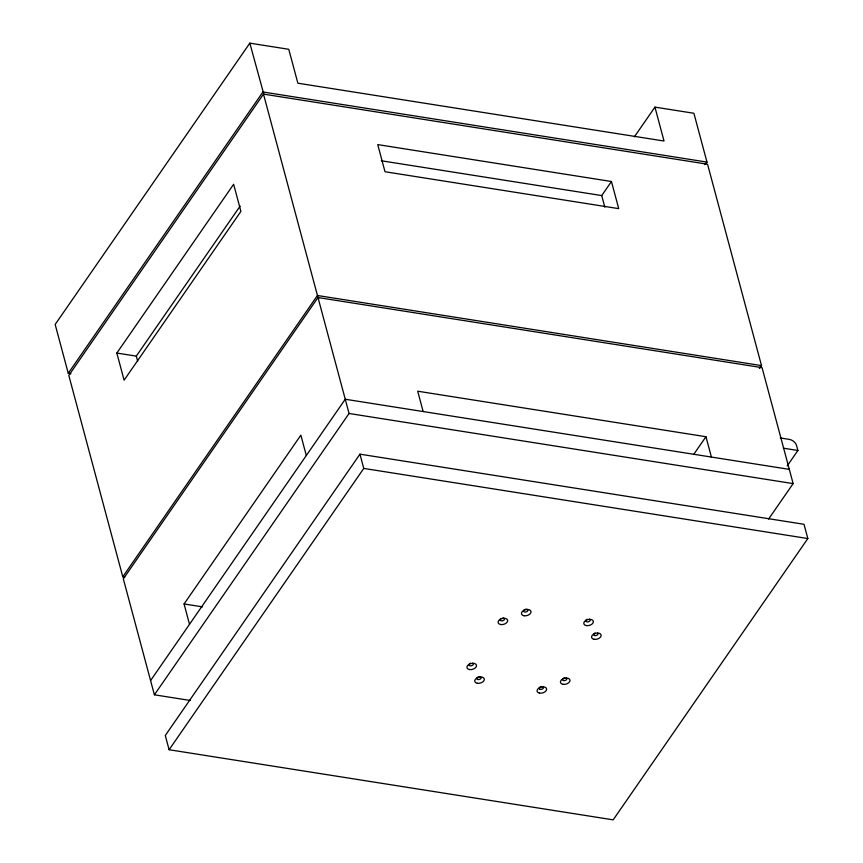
<?xml version="1.0" encoding="UTF-8"?>
<svg xmlns="http://www.w3.org/2000/svg" width="863" height="863" viewBox="0 0 863 863"><rect width="100%" height="100%" fill="white"/><g stroke="black" fill="none" stroke-linecap="round" stroke-linejoin="round"><path stroke-width="1.29" d="M705.449 164.304L706.98 162.093L693.895 113.269L654.941 107.12L664.025 141.025L297.864 83.204L288.781 49.299L249.828 43.15L55.167 324.466L68.253 373.291L70.27 373.647M759.591 368.393L761.511 365.61L707.552 164.218L263.485 94.099L68.813 375.416L122.783 576.818L124.811 577.174M116.839 353.053L233.636 184.261L240.906 211.392L124.099 380.184L116.839 353.053L136.311 356.128L240.13 206.095M122.783 576.818L317.444 295.491L263.485 94.099M768.609 519.051L793.129 483.604L762.061 367.649L317.994 297.53L123.323 578.846L154.401 694.801L190.292 700.476M189.515 624.305L184.067 603.96L300.863 435.168L306.311 455.513M150.583 680.562L345.243 399.245L789.311 469.364M154.401 694.801L349.062 413.485L317.994 297.53M359.947 454.165L165.286 735.492L169.105 749.731L613.172 819.85L807.833 538.534L804.014 524.294L359.947 454.165L363.765 468.415L169.105 749.731M634.381 136.839L654.941 107.12M604.844 207.206L601.727 195.577L611.457 181.51L377.746 144.606L385.006 171.737L618.728 208.641L611.457 181.51M693.69 454.445L705.956 436.721L417.703 391.209L423.15 411.543M787.185 465.955L797.897 450.475L796.527 445.394A6.677 4.261 34.7 0 0 789.321 439.386L780.281 437.962M704.758 164.606L706.98 162.093L262.913 91.974L68.253 373.291L70.906 373.711M759.289 368.134L761.511 365.61L317.444 295.491L318.727 298.566M381.284 160.766L601.727 195.577M783.367 448.188L797.897 450.475M349.062 413.485L793.129 483.604M363.765 468.415L807.833 538.534M184.067 603.96L202.546 606.872M263.776 94.024L249.828 43.15M705.956 436.721L711.403 457.066M136.311 356.128L137.692 361.295M472.633 663.14A2.222 1.37 -15 0 1 472.536 665.297A2.222 1.37 -15 0 1 469.267 665.395A2.222 1.37 -15 0 1 470.497 663.216M524.974 609.418A2.222 1.37 -15 0 1 527.865 610.4A2.222 1.37 -15 0 1 524.596 611.996A2.222 1.37 -15 0 1 524.467 609.666M502.73 617.973A2.222 1.37 -15 0 1 504.294 619.688A2.222 1.37 -15 0 1 500.918 620.702A2.222 1.37 -15 0 1 501.101 618.458M589.472 619.181A2.222 1.37 -15 0 1 589.774 621.004A2.222 1.37 -15 0 1 586.883 621.835A2.222 1.37 -15 0 1 586.074 620.152M586.398 619.796A2.222 1.37 -15 0 1 587.336 619.246M597.638 633.108A2.222 1.37 -15 0 1 596.851 635.233A2.222 1.37 -15 0 1 593.82 635.049A2.222 1.37 -15 0 1 595.125 632.957M566.117 677.908A2.222 1.37 -15 0 1 566.419 679.731A2.222 1.37 -15 0 1 563.528 680.562A2.222 1.37 -15 0 1 562.719 678.879M563.043 678.523A2.222 1.37 -15 0 1 564.542 677.811M479.418 676.7A2.222 1.37 -15 0 1 480.831 678.566A2.222 1.37 -15 0 1 477.271 679.278A2.222 1.37 -15 0 1 478.285 676.926M540.184 689.354A2.222 1.37 -15 0 0 543.485 687.649A2.222 1.37 -15 0 0 540.238 686.926A2.222 1.37 -15 0 0 540.184 689.354M563.064 684.327A4.919 3.021 -15 0 0 570.022 680.249A4.919 3.021 -15 0 0 562.568 679.073A4.919 3.021 -15 0 0 563.064 684.327M539.386 693.065A4.919 3.021 -15 0 0 546.657 689.278A4.919 3.021 -15 0 0 539.504 687.703A4.919 3.021 -15 0 0 539.386 693.065M469.58 669.569A4.919 3.021 -15 0 0 476.538 665.492A4.919 3.021 -15 0 0 469.073 664.316A4.919 3.021 -15 0 0 469.58 669.569M500.81 624.564A4.919 3.021 -15 0 0 507.671 620.421A4.919 3.021 -15 0 0 500.152 619.343A4.919 3.021 -15 0 0 500.81 624.564M524.175 615.772A4.919 3.021 -15 0 0 531.036 611.63A4.919 3.021 -15 0 0 523.517 610.551A4.919 3.021 -15 0 0 524.175 615.772M586.419 625.599A4.919 3.021 -15 0 0 593.377 621.533A4.919 3.021 -15 0 0 585.912 620.357A4.919 3.021 -15 0 0 586.419 625.599M594.208 639.321A4.919 3.021 -15 0 0 601.166 635.244A4.919 3.021 -15 0 0 593.712 634.068A4.919 3.021 -15 0 0 594.208 639.321M477.368 683.28A4.919 3.021 -15 0 0 484.326 679.203A4.919 3.021 -15 0 0 476.872 678.027A4.919 3.021 -15 0 0 477.368 683.28"/></g></svg>
